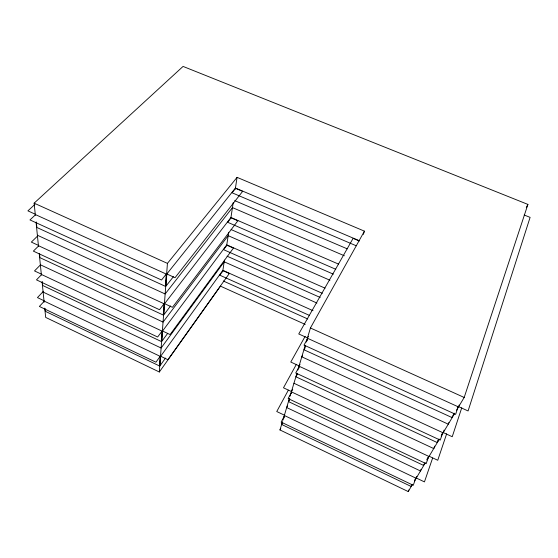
<?xml version="1.0" encoding="UTF-8"?>
<svg xmlns="http://www.w3.org/2000/svg" width="558" height="558" viewBox="0 0 558 558"><rect width="100%" height="100%" fill="white"/><g stroke="black" fill="none" stroke-linecap="round" stroke-linejoin="round"><path stroke-width="0.84" d="M160.181 356.346L155.933 362.205L39.374 306.447L44.312 301.16L160.181 356.346L159.469 365.95L45.331 311.301L45.079 308.762M162.05 331.11L157.642 337.018L36.479 279.865L41.634 274.557L162.05 331.11L161.283 341.496L42.736 285.494L42.317 281.776M164.073 303.782L159.504 309.711L33.354 251.121L38.739 245.82L164.073 303.782L163.243 315.04L39.932 257.65L39.506 253.423M166.277 274.069L161.52 280.018L29.965 219.936L35.6 214.663L166.277 274.069L165.37 286.317L36.898 227.497L36.291 222.007M44.745 308.121L45.679 317.404L159.33 371.998L167.428 263.383L237.073 177.353L364.43 231.151L363.356 234.388M160.662 356.248L167.909 359.701L229.317 273.504L222.74 270.56L160.662 356.248L159.944 365.853L165.517 358.076M162.552 331.013L170.092 334.556L233.446 248.073L226.625 245.074L162.552 331.013L161.771 341.398L167.428 333.719M164.596 303.685L172.457 307.319L237.875 220.766L230.796 217.697L164.596 303.685L163.752 314.942L170.602 305.924M166.821 273.978L175.024 277.71L242.646 191.359L235.288 188.227L166.821 273.978L165.9 286.226L173.405 276.684M222.649 271.865L224.449 260.098M226.632 245.778L228.696 232.261M230.9 217.801L233.23 202.554M235.281 189.113L237.073 177.353M412.243 484.721L408.24 491.577L279.963 429.953L282.481 421.722M282.969 420.083L289.316 398.628M290.041 396.194L296.968 373.225M297.853 370.031L305.247 345.283M306.279 342.054L310.415 327.985L364.43 231.151M282.655 422.141L281.923 424.589L410.911 486.353L412.132 484.288M283.882 418.061L284.615 415.612L415.808 478.101L413.262 485.293L281.162 422.106L284.615 415.612M289.741 398.482L288.772 401.725L423.396 465.316L424.722 463.077M291.199 393.62L291.681 391.995L428.711 456.353L426.166 463.677L288.144 398.572L291.681 391.995M297.17 373.665L296.193 376.922L436.977 442.445L439.048 438.951M298.628 368.782L299.36 366.348L442.773 432.673L440.234 440.116L295.733 372.995L299.36 366.348M305.512 345.8L304.277 349.922L451.799 417.468L454.338 413.192M306.991 340.854L307.73 338.385L458.146 406.775L455.621 414.343L304.012 345.095L307.73 338.385M461.745 407.814L452.238 436.719L443.247 432.562L444.084 430.085M456.521 410.221L464.186 397.463L527.91 204.409L183.066 66.423L34.136 203.161L35.356 215.29M459.185 405.017L458.634 406.663L468.085 410.96L530.1 217.376L524.157 214.983M446.644 433.831L437.751 460.273L429.172 456.242M448.855 422.539L448.297 424.185L301.801 356.82L302.638 355.3M437.451 442.306L438.016 440.66M432.617 458.062L424.45 481.896L416.247 477.99L416.826 476.351M434.64 446.128L433.789 448.597L293.913 383.241M421.06 469.334L420.481 470.98L286.652 407.535L287.475 405.994M411.358 486.22L411.937 484.574M408.24 491.577L408.826 489.938M279.963 429.953L280.772 428.418M281.748 424.171L282.557 422.636M526.285 207.485L527.91 204.409M288.584 401.293L289.407 399.758M292.72 389.275L291.492 391.563L283.478 387.803L296.403 364.304M288.36 390.133L276.747 411.532L284.434 415.187M295.998 376.483L297.24 374.188M299.988 364.381L299.158 365.902L290.781 362.03L305.149 336.321M304.068 349.475L304.905 347.948M308.358 336.418L307.514 337.932L298.746 333.949L353.102 238.343L359.338 240.993M414.992 479.475L415.808 478.101M426.94 459.346L428.711 456.353M441.531 434.766L442.773 432.673M457.302 408.198L458.146 406.775M414.364 481.282L425.363 462.77M426.954 459.966L439.104 439.523M441.176 436.042L454.477 413.792M159.33 371.998L220.473 286.149L305.24 324.421M43.426 291.276L37.449 297.595L44.235 300.825M40.622 264.722L34.512 270.923L41.557 274.229M37.588 236.041L31.339 242.102L38.655 245.485M34.945 204.374L27.9 210.861L35.517 214.328M359.087 240.624L235.755 188.172L232.072 192.782L356.227 245.771M234.702 200.622L347.25 248.854M344.384 255.78L232.463 207.597L165.147 293.982L37.372 235.225M338.58 264.122L231.242 217.634L227.671 222.279L335.763 269.27M231.124 229.568L333.349 274.159M329.931 280.235L228.173 235.664L163.048 322.092L40.357 264.771M325.07 288.172L227.057 245.004L223.584 249.663L322.308 293.306M227.05 256.171L320.173 297.449M316.923 303.05L224.19 261.786L161.116 348.018L43.119 292.078M313.038 310.694L223.158 270.49L219.775 275.164L309.537 315.451M223.242 280.967L307.73 318.974M34.136 203.161L167.428 263.383M310.415 327.985L464.186 397.463M36.061 222.224L38.481 246.197M39.248 253.792L41.397 275.01M42.087 281.839L44.145 302.206"/></g></svg>
